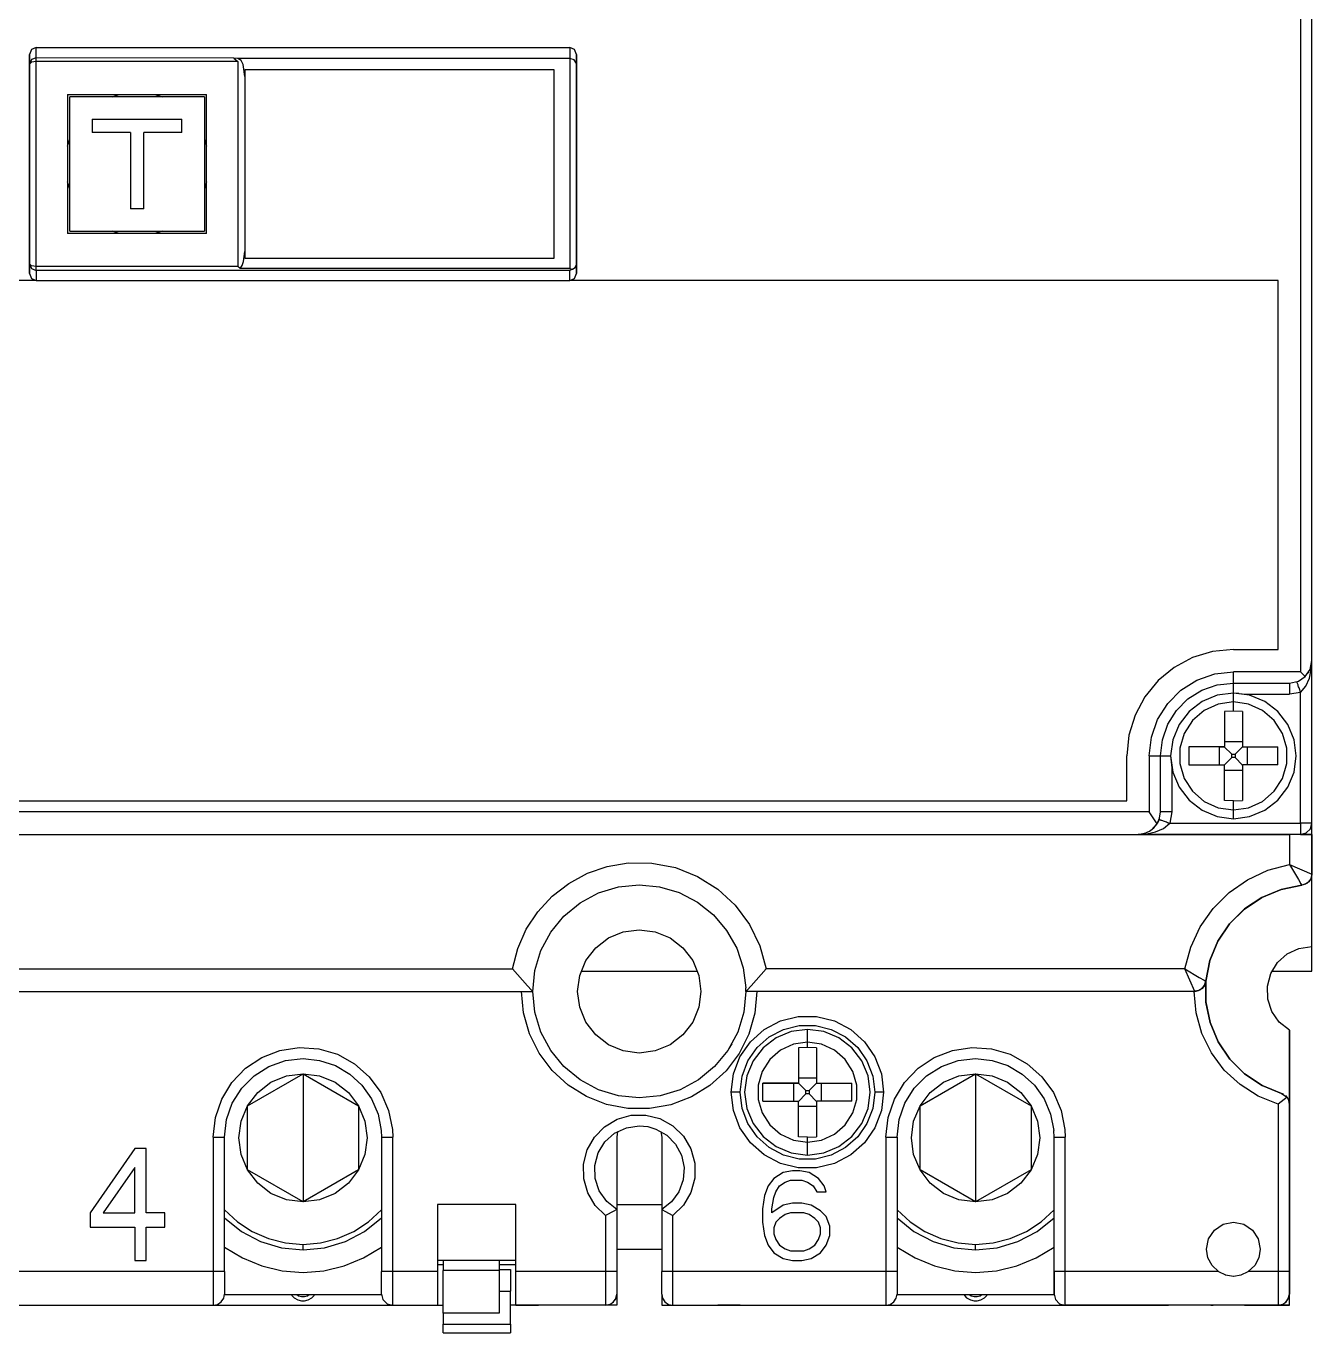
# Model space of a CAD drawing. Header units: millimetres. Extents: x 0 to 120, y 0 to 141.
# Drawn here: x 62.7 to 120, y 0 to 58.3 of the extents above; entities that cross this region are included whole.
import ezdxf

# ---------------------------------------------------------------- set-up
doc = ezdxf.new("R2010")
doc.units = ezdxf.units.MM

# ---------------------------------------------------------------- blocks, each defined once
blk = doc.blocks.new('CHINT_33b7f1845c325dab9e2d9ec35e9a58be_FACE_0')
at = {"color": 141, "linetype": 'Continuous', "true_color": 0x40d9ff}
for p, q in [((119.5, 79.482), (119.5, 29.482)), ((86.9, 56.832), (86.9, 47.472)), ((72.4, 56.038), (72.4, 48.227)), ((64.5, 55.232), (70.7, 55.232)), ((70.6, 55.132), (64.6, 55.132)), ((66.486, 55.132), (66.806, 55.232)), ((68.394, 55.232), (68.714, 55.132)), ((65.6, 54.132), (69.6, 54.132)), ((64.5, 52.926), (64.6, 53.246)), ((67.3, 53.532), (65.6, 53.532)), ((69.6, 53.532), (67.9, 53.532)), ((70.6, 53.246), (70.7, 52.926)), ((64.6, 51.019), (64.5, 51.339)), ((70.7, 51.339), (70.6, 51.019)), ((67.9, 50.132), (67.3, 50.132)), ((70.7, 49.032), (64.5, 49.032)), ((64.6, 49.132), (70.6, 49.132)), ((66.806, 49.032), (66.486, 49.132)), ((68.714, 49.132), (68.394, 49.032)), ((119.974, 29.756), (119.956, 29.688)), ((119.5, 29.482), (116.5, 29.482)), ((119.707, 29.275), (119.5, 29.482)), ((119.86, 29.472), (119.595, 29.179)), ((116.5, 28.982), (119, 28.982)), ((119.5, 28.568), (119, 28.482)), ((116.745, 28.522), (116.5, 28.532)), ((116.5, 27.732), (116.5, 28.139)), ((116.9, 26.361), (116.1, 26.361)), ((112.75, 25.732), (112.75, 23.232)), ((113.25, 23.232), (113.25, 25.732)), ((114.516, 26.132), (114.516, 25.332)), ((115.872, 26.132), (115.872, 25.332)), ((116.094, 26.138), (116.423, 25.809)), ((116.423, 25.655), (116.094, 25.326)), ((116.423, 25.809), (116.577, 25.809)), ((116.423, 25.655), (116.423, 25.809)), ((116.577, 25.655), (116.423, 25.655)), ((116.577, 25.809), (116.906, 26.138)), ((116.577, 25.809), (116.577, 25.655)), ((116.906, 25.326), (116.577, 25.655)), ((117.128, 25.332), (117.128, 26.132)), ((118.484, 25.332), (118.484, 26.132)), ((116.1, 25.104), (116.9, 25.104)), ((116.5, 23.732), (116.1, 23.748)), ((116.5, 23.732), (116.9, 23.748)), ((116.5, 23.325), (116.5, 23.732)), ((112.75, 23.232), (37.25, 23.232)), ((113.104, 22.711), (112.75, 23.232)), ((113.122, 22.744), (113.184, 22.874)), ((113.75, 23.232), (113.664, 22.732)), ((112.855, 22.436), (113.076, 22.669)), ((120, 22.232), (120, 20.459)), ((120, 20.458), (120, 22.232)), ((119.728, 20.013), (119.548, 19.961)), ((119.88, 20.134), (119.847, 20.098)), ((87.401, 16.132), (92.599, 16.132)), ((34.75, 15.232), (85.25, 15.232)), ((114.75, 15.232), (95.25, 15.232)), ((96.25, 15.232), (96.25, 15.232)), ((115.206, 15.482), (115.206, 15.482)), ((94.008, 12.682), (94.136, 12.896)), ((97.5, 12.732), (97.5, 12.96)), ((97.5, 12.732), (97.1, 12.718)), ((97.9, 12.718), (97.5, 12.732)), ((97.094, 11.138), (97.423, 10.809)), ((97.9, 11.361), (97.1, 11.361)), ((97.577, 10.809), (97.906, 11.138)), ((98.128, 10.332), (98.128, 11.132)), ((99.486, 10.332), (99.486, 11.132)), ((97.423, 10.655), (97.094, 10.326)), ((97.423, 10.655), (97.423, 10.809)), ((97.423, 10.809), (97.577, 10.809)), ((97.577, 10.655), (97.423, 10.655)), ((97.577, 10.809), (97.577, 10.655)), ((97.906, 10.326), (97.577, 10.655)), ((118.827, 10.58), (118.873, 10.534)), ((97.1, 10.104), (97.9, 10.104)), ((78.986, 9.065), (79, 8.732)), ((97.5, 8.732), (97.1, 8.746)), ((97.5, 8.732), (97.9, 8.746)), ((108.986, 9.065), (109, 8.732)), ((71.5, 2.732), (71.5, 8.732)), ((97.5, 8.505), (97.5, 8.732)), ((89, 5.732), (91, 5.732)), ((75, 3.698), (75, 3.948)), ((89, 3.732), (91, 3.732)), ((105, 3.698), (105, 3.948)), ((84.5, 3.232), (81, 3.232)), ((81.25, 3.032), (81, 3.032)), ((81.25, 3.232), (81.25, 2.786)), ((84.5, 3.032), (83.75, 3.032)), ((81.25, 0.881), (81.25, 2.786)), ((116.13, 2.591), (116.154, 2.583)), ((116.5, 2.532), (116.515, 2.532)), ((116.847, 2.584), (116.851, 2.585)), ((83.75, 1.858), (84.25, 1.858)), ((61.5, 1.232), (71, 1.232)), ((78.501, 1.698), (71.499, 1.698)), ((89, 1.732), (89, 1.232)), ((96.4, 1.232), (96.65, 1.232)), ((108.501, 1.698), (101.499, 1.698)), ((115.5, 1.232), (115.6, 1.232)), ((119, 1.232), (119, 1.732)), ((81.25, 0), (84.25, 0))]:
    blk.add_line(p, q, dxfattribs=at)
for points in [[(120, 22.232), (120, 22.732), (120, 29.982), (120, 78.982), (120, 87.482)], [(63.1, 57.332), (62.886, 57.238), (62.8, 57.016)], [(71.909, 56.86), (63.1, 56.874), (63.1, 57.332), (86.9, 57.332), (86.9, 56.832)], [(87.2, 57.016), (87.114, 57.238), (86.9, 57.332)], [(62.8, 56.59), (62.8, 57.016), (62.8, 47.249), (62.8, 47.675)], [(63.1, 56.874), (62.888, 56.791), (62.8, 56.59)], [(63.1, 56.709), (62.888, 56.674), (62.8, 56.59)], [(62.8, 47.675), (62.8, 48.283), (62.8, 48.905), (62.8, 49.537), (62.8, 50.178), (62.8, 50.826), (62.8, 51.478), (62.8, 52.132), (62.8, 52.787), (62.8, 53.439), (62.8, 54.087), (62.8, 54.728), (62.8, 55.36), (62.8, 55.981), (62.8, 56.59)], [(63.1, 56.709), (63.1, 56.725), (63.1, 56.741), (63.1, 56.756), (63.1, 56.771), (63.1, 56.785), (63.1, 56.798), (63.1, 56.811), (63.1, 56.823), (63.1, 56.834), (63.1, 56.844), (63.1, 56.853), (63.1, 56.861), (63.1, 56.868), (63.1, 56.874)], [(71.909, 56.86), (72.1, 56.709), (63.1, 56.709)], [(63.1, 52.132), (63.1, 52.468), (63.1, 52.804), (63.1, 53.139), (63.1, 53.474), (63.1, 53.807), (63.1, 54.139), (63.1, 54.469), (63.1, 54.797), (63.1, 55.123), (63.1, 55.446), (63.1, 55.767), (63.1, 56.084), (63.1, 56.398), (63.1, 56.709)], [(86.9, 56.832), (72.1, 56.832), (71.909, 56.86)], [(72.4, 56.038), (72.328, 56.569), (72.237, 56.75), (72.1, 56.832)], [(72.1, 56.709), (72.1, 56.398), (72.1, 56.084), (72.1, 55.767), (72.1, 55.446), (72.1, 55.123), (72.1, 54.797), (72.1, 54.469), (72.1, 54.139), (72.1, 53.807), (72.1, 53.474), (72.1, 53.139), (72.1, 52.804), (72.1, 52.468), (72.1, 52.132)], [(87.2, 56.616), (87.102, 56.776), (86.9, 56.832)], [(87.2, 47.249), (87.2, 57.016), (87.2, 56.616), (87.2, 47.649), (87.2, 47.249)], [(72.4, 48.227), (72.4, 47.932), (86.2, 47.932), (86.2, 56.332), (72.4, 56.332), (72.4, 56.038)], [(72.4, 56.038), (72.4, 55.499), (72.4, 54.951), (72.4, 54.396), (72.4, 53.835), (72.4, 53.27), (72.4, 52.702), (72.4, 52.132), (72.4, 51.563), (72.4, 50.995), (72.4, 50.429), (72.4, 49.869), (72.4, 49.314), (72.4, 48.766), (72.4, 48.227)], [(64.5, 55.232), (64.5, 55.016), (64.5, 54.798), (64.5, 54.58), (64.5, 54.36), (64.5, 54.14), (64.5, 53.919), (64.5, 53.697), (64.5, 53.474), (64.5, 53.251), (64.5, 53.028), (64.5, 52.804), (64.5, 52.581), (64.5, 52.356), (64.5, 52.132)], [(64.6, 52.132), (64.6, 52.348), (64.6, 52.564), (64.6, 52.78), (64.6, 52.996), (64.6, 53.211), (64.6, 53.426), (64.6, 53.641), (64.6, 53.856), (64.6, 54.07), (64.6, 54.283), (64.6, 54.496), (64.6, 54.709), (64.6, 54.921), (64.6, 55.132)], [(70.6, 55.132), (70.6, 54.921), (70.6, 54.709), (70.6, 54.496), (70.6, 54.283), (70.6, 54.07), (70.6, 53.856), (70.6, 53.641), (70.6, 53.426), (70.6, 53.211), (70.6, 52.996), (70.6, 52.78), (70.6, 52.564), (70.6, 52.348), (70.6, 52.132)], [(70.7, 52.132), (70.7, 52.356), (70.7, 52.581), (70.7, 52.804), (70.7, 53.028), (70.7, 53.251), (70.7, 53.474), (70.7, 53.697), (70.7, 53.919), (70.7, 54.14), (70.7, 54.36), (70.7, 54.58), (70.7, 54.798), (70.7, 55.016), (70.7, 55.232)], [(65.6, 54.132), (65.6, 54.09), (65.6, 54.047), (65.6, 54.004), (65.6, 53.961), (65.6, 53.918), (65.6, 53.876), (65.6, 53.833), (65.6, 53.79), (65.6, 53.747), (65.6, 53.704), (65.6, 53.661), (65.6, 53.618), (65.6, 53.575), (65.6, 53.532)], [(69.6, 53.532), (69.6, 53.575), (69.6, 53.618), (69.6, 53.661), (69.6, 53.704), (69.6, 53.747), (69.6, 53.79), (69.6, 53.833), (69.6, 53.876), (69.6, 53.918), (69.6, 53.961), (69.6, 54.004), (69.6, 54.047), (69.6, 54.09), (69.6, 54.132)], [(67.3, 53.532), (67.3, 53.433), (67.3, 53.333), (67.3, 53.233), (67.3, 53.133), (67.3, 53.033), (67.3, 52.933), (67.3, 52.833), (67.3, 52.733), (67.3, 52.633), (67.3, 52.533), (67.3, 52.433), (67.3, 52.333), (67.3, 52.232), (67.3, 52.132)], [(67.9, 52.132), (67.9, 52.232), (67.9, 52.333), (67.9, 52.433), (67.9, 52.533), (67.9, 52.633), (67.9, 52.733), (67.9, 52.833), (67.9, 52.933), (67.9, 53.033), (67.9, 53.133), (67.9, 53.233), (67.9, 53.333), (67.9, 53.433), (67.9, 53.532)], [(63.1, 47.556), (63.1, 47.866), (63.1, 48.18), (63.1, 48.498), (63.1, 48.818), (63.1, 49.142), (63.1, 49.468), (63.1, 49.796), (63.1, 50.126), (63.1, 50.458), (63.1, 50.791), (63.1, 51.125), (63.1, 51.46), (63.1, 51.796), (63.1, 52.132)], [(64.5, 52.132), (64.5, 51.908), (64.5, 51.684), (64.5, 51.46), (64.5, 51.236), (64.5, 51.013), (64.5, 50.79), (64.5, 50.568), (64.5, 50.346), (64.5, 50.125), (64.5, 49.905), (64.5, 49.685), (64.5, 49.466), (64.5, 49.249), (64.5, 49.032)], [(64.6, 49.132), (64.6, 49.344), (64.6, 49.556), (64.6, 49.768), (64.6, 49.981), (64.6, 50.195), (64.6, 50.409), (64.6, 50.624), (64.6, 50.838), (64.6, 51.054), (64.6, 51.269), (64.6, 51.485), (64.6, 51.7), (64.6, 51.916), (64.6, 52.132)], [(67.3, 52.132), (67.3, 51.989), (67.3, 51.846), (67.3, 51.702), (67.3, 51.559), (67.3, 51.416), (67.3, 51.273), (67.3, 51.13), (67.3, 50.987), (67.3, 50.844), (67.3, 50.701), (67.3, 50.559), (67.3, 50.416), (67.3, 50.274), (67.3, 50.132)], [(67.9, 50.132), (67.9, 50.274), (67.9, 50.416), (67.9, 50.559), (67.9, 50.701), (67.9, 50.844), (67.9, 50.987), (67.9, 51.13), (67.9, 51.273), (67.9, 51.416), (67.9, 51.559), (67.9, 51.702), (67.9, 51.846), (67.9, 51.989), (67.9, 52.132)], [(70.6, 52.132), (70.6, 51.916), (70.6, 51.7), (70.6, 51.485), (70.6, 51.269), (70.6, 51.054), (70.6, 50.838), (70.6, 50.624), (70.6, 50.409), (70.6, 50.195), (70.6, 49.981), (70.6, 49.768), (70.6, 49.556), (70.6, 49.344), (70.6, 49.132)], [(70.7, 49.032), (70.7, 49.249), (70.7, 49.466), (70.7, 49.685), (70.7, 49.905), (70.7, 50.125), (70.7, 50.346), (70.7, 50.568), (70.7, 50.79), (70.7, 51.013), (70.7, 51.236), (70.7, 51.46), (70.7, 51.684), (70.7, 51.908), (70.7, 52.132)], [(72.1, 52.132), (72.1, 51.796), (72.1, 51.46), (72.1, 51.125), (72.1, 50.791), (72.1, 50.458), (72.1, 50.126), (72.1, 49.796), (72.1, 49.468), (72.1, 49.142), (72.1, 48.818), (72.1, 48.498), (72.1, 48.18), (72.1, 47.866), (72.1, 47.556)], [(72.197, 47.472), (72.29, 47.603), (72.352, 47.779), (72.4, 48.227)], [(62.8, 47.675), (62.888, 47.474), (63.1, 47.39)], [(63.1, 47.556), (62.888, 47.591), (62.8, 47.675)], [(62.8, 47.249), (62.886, 47.027), (63.1, 46.932)], [(86.9, 47.472), (72.197, 47.472), (72.1, 47.556), (63.1, 47.556)], [(63.1, 47.39), (63.1, 47.396), (63.1, 47.404), (63.1, 47.412), (63.1, 47.421), (63.1, 47.431), (63.1, 47.442), (63.1, 47.454), (63.1, 47.466), (63.1, 47.48), (63.1, 47.494), (63.1, 47.508), (63.1, 47.524), (63.1, 47.54), (63.1, 47.556)], [(63.1, 46.932), (86.9, 46.932), (86.9, 47.39)], [(86.9, 47.39), (63.1, 47.39), (63.1, 46.932)], [(86.9, 47.472), (87.016, 47.449), (86.9, 47.39)], [(86.9, 46.932), (87.114, 47.027), (87.2, 47.249)], [(87.016, 47.449), (87.146, 47.524), (87.2, 47.649)], [(63.1, 46.932), (31.5, 46.932), (31.5, 30.482), (33.5, 30.482)], [(116.5, 30.482), (118.5, 30.482), (118.5, 46.932), (86.9, 46.932)], [(116.5, 30.482), (115.573, 30.391), (114.682, 30.121), (113.861, 29.682), (113.141, 29.091), (112.551, 28.371), (112.112, 27.55), (111.841, 26.659), (111.75, 25.732)], [(119.5, 28.568), (119.738, 28.844), (119.89, 29.202), (119.974, 29.587), (120, 29.982)], [(119.707, 29.275), (119.917, 29.582), (120, 29.982)], [(112.75, 25.732), (112.844, 26.567), (113.121, 27.359), (113.568, 28.07), (114.162, 28.664), (114.873, 29.111), (115.666, 29.388), (116.5, 29.482)], [(116.5, 28.982), (116.5, 28.985), (116.5, 28.995), (116.5, 29.01), (116.5, 29.032), (116.5, 29.059), (116.5, 29.091), (116.5, 29.129), (116.5, 29.171), (116.5, 29.216), (116.5, 29.265), (116.5, 29.317), (116.5, 29.371), (116.5, 29.426), (116.5, 29.482)], [(119, 28.982), (119.4, 29.066), (119.707, 29.275)], [(113.25, 25.732), (113.331, 26.455), (113.572, 27.142), (113.959, 27.759), (114.474, 28.273), (115.09, 28.66), (115.777, 28.901), (116.5, 28.982)], [(113.664, 22.732), (119.5, 22.732), (119.5, 28.568)], [(116.5, 28.532), (116.5, 28.584), (116.5, 28.635), (116.5, 28.684), (116.5, 28.731), (116.5, 28.775), (116.5, 28.816), (116.5, 28.853), (116.5, 28.886), (116.5, 28.915), (116.5, 28.939), (116.5, 28.958), (116.5, 28.971), (116.5, 28.98), (116.5, 28.982)], [(119, 28.982), (119, 28.979), (119, 28.97), (119, 28.954), (119, 28.933), (119, 28.906), (119, 28.873), (119, 28.836), (119, 28.794), (119, 28.748), (119, 28.699), (119, 28.647), (119, 28.594), (119, 28.538), (119, 28.482)], [(119.5, 28.568), (119.481, 28.621), (119.463, 28.673), (119.445, 28.724), (119.428, 28.773), (119.411, 28.819), (119.396, 28.862), (119.382, 28.901), (119.37, 28.937), (119.359, 28.967), (119.35, 28.993), (119.343, 29.013), (119.338, 29.028), (119.334, 29.037), (119.333, 29.039)], [(116.5, 28.532), (115.775, 28.437), (115.1, 28.157), (114.52, 27.712), (114.075, 27.132), (113.795, 26.457), (113.7, 25.732), (113.795, 25.008), (114.075, 24.332), (114.52, 23.752), (115.1, 23.307), (115.775, 23.028), (116.5, 22.932)], [(116.5, 28.139), (115.822, 28.042), (115.199, 27.757), (114.681, 27.309), (114.31, 26.732), (114.117, 26.075), (114.117, 25.39), (114.31, 24.732), (114.681, 24.156), (115.199, 23.707), (115.822, 23.423), (116.5, 23.325)], [(116.5, 22.932), (117.225, 23.028), (117.9, 23.307), (118.48, 23.752), (118.925, 24.332), (119.205, 25.008), (119.3, 25.732), (119.205, 26.457), (118.925, 27.132), (118.48, 27.712), (117.9, 28.157), (117.225, 28.437), (116.5, 28.532)], [(116.5, 28.139), (116.5, 28.191), (116.5, 28.239), (116.5, 28.284), (116.5, 28.326), (116.5, 28.364), (116.5, 28.399), (116.5, 28.43), (116.5, 28.457), (116.5, 28.48), (116.5, 28.498), (116.5, 28.513), (116.5, 28.524), (116.5, 28.53), (116.5, 28.532)], [(116.5, 23.325), (117.178, 23.423), (117.801, 23.707), (118.319, 24.156), (118.69, 24.732), (118.883, 25.39), (118.883, 26.075), (118.69, 26.732), (118.319, 27.309), (117.801, 27.757), (117.178, 28.042), (116.5, 28.139)], [(116.772, 28.519), (117.027, 28.482), (119, 28.482)], [(116.9, 27.716), (116.5, 27.732), (116.1, 27.716)], [(116.1, 27.716), (116.1, 27.615), (116.1, 27.512), (116.1, 27.407), (116.1, 27.3), (116.1, 27.191), (116.1, 27.081), (116.1, 26.969), (116.1, 26.855), (116.1, 26.741), (116.1, 26.625), (116.1, 26.508), (116.1, 26.39), (116.1, 26.271), (116.1, 26.152)], [(116.9, 27.716), (116.9, 27.615), (116.9, 27.512), (116.9, 27.407), (116.9, 27.3), (116.9, 27.191), (116.9, 27.081), (116.9, 26.969), (116.9, 26.855), (116.9, 26.741), (116.9, 26.625), (116.9, 26.508), (116.9, 26.39), (116.9, 26.271), (116.9, 26.152)], [(38.25, 25.732), (38.25, 23.732), (111.75, 23.732), (111.75, 25.732)], [(112.75, 25.732), (112.806, 25.732), (112.861, 25.732), (112.915, 25.732), (112.967, 25.732), (113.016, 25.732), (113.062, 25.732), (113.104, 25.732), (113.141, 25.732), (113.173, 25.732), (113.2, 25.732), (113.222, 25.732), (113.237, 25.732), (113.247, 25.732), (113.25, 25.732)], [(113.25, 25.732), (113.253, 25.732), (113.261, 25.732), (113.275, 25.732), (113.293, 25.732), (113.317, 25.732), (113.346, 25.732), (113.379, 25.732), (113.416, 25.732), (113.457, 25.732), (113.501, 25.732), (113.548, 25.732), (113.597, 25.732), (113.648, 25.732), (113.7, 25.732)], [(113.7, 25.732), (113.75, 25.206), (113.75, 23.232)], [(116.08, 26.132), (115.961, 26.132), (115.842, 26.132), (115.725, 26.132), (115.608, 26.132), (115.492, 26.132), (115.377, 26.132), (115.264, 26.132), (115.152, 26.132), (115.041, 26.132), (114.932, 26.132), (114.825, 26.132), (114.72, 26.132), (114.617, 26.132), (114.516, 26.132)], [(115.872, 26.132), (115.885, 26.132), (115.898, 26.132), (115.912, 26.132), (115.926, 26.132), (115.94, 26.132), (115.955, 26.132), (115.97, 26.132), (115.985, 26.132), (116, 26.132), (116.016, 26.132), (116.031, 26.132), (116.047, 26.132), (116.064, 26.132), (116.08, 26.132)], [(116.094, 26.138), (116.1, 26.152), (116.08, 26.132), (116.094, 26.138)], [(116.906, 26.138), (116.92, 26.132), (116.9, 26.152), (116.906, 26.138)], [(116.92, 26.132), (117.039, 26.132), (117.158, 26.132), (117.275, 26.132), (117.392, 26.132), (117.508, 26.132), (117.623, 26.132), (117.736, 26.132), (117.848, 26.132), (117.959, 26.132), (118.068, 26.132), (118.175, 26.132), (118.28, 26.132), (118.383, 26.132), (118.484, 26.132)], [(114.516, 25.332), (114.617, 25.332), (114.72, 25.332), (114.825, 25.332), (114.932, 25.332), (115.041, 25.332), (115.152, 25.332), (115.264, 25.332), (115.377, 25.332), (115.492, 25.332), (115.608, 25.332), (115.725, 25.332), (115.842, 25.332), (115.961, 25.332), (116.08, 25.332)], [(116.094, 25.326), (116.08, 25.332), (116.1, 25.312), (116.094, 25.326)], [(116.1, 23.748), (116.1, 23.849), (116.1, 23.952), (116.1, 24.058), (116.1, 24.165), (116.1, 24.273), (116.1, 24.384), (116.1, 24.496), (116.1, 24.609), (116.1, 24.724), (116.1, 24.84), (116.1, 24.957), (116.1, 25.075), (116.1, 25.193), (116.1, 25.312)], [(116.906, 25.326), (116.92, 25.332), (116.9, 25.312), (116.906, 25.326)], [(116.9, 25.312), (116.9, 25.193), (116.9, 25.075), (116.9, 24.957), (116.9, 24.84), (116.9, 24.724), (116.9, 24.609), (116.9, 24.496), (116.9, 24.384), (116.9, 24.273), (116.9, 24.165), (116.9, 24.058), (116.9, 23.952), (116.9, 23.849), (116.9, 23.748)], [(118.484, 25.332), (118.383, 25.332), (118.28, 25.332), (118.175, 25.332), (118.068, 25.332), (117.959, 25.332), (117.848, 25.332), (117.736, 25.332), (117.623, 25.332), (117.508, 25.332), (117.392, 25.332), (117.275, 25.332), (117.158, 25.332), (117.039, 25.332), (116.92, 25.332)], [(116.5, 22.932), (116.5, 22.934), (116.5, 22.941), (116.5, 22.951), (116.5, 22.966), (116.5, 22.985), (116.5, 23.008), (116.5, 23.035), (116.5, 23.066), (116.5, 23.1), (116.5, 23.139), (116.5, 23.18), (116.5, 23.225), (116.5, 23.274), (116.5, 23.325)], [(112.25, 22.232), (112.645, 22.259), (113.031, 22.342), (113.388, 22.494), (113.664, 22.732)], [(113.104, 22.711), (113.21, 22.952), (113.25, 23.232)], [(113.193, 22.899), (113.196, 22.898), (113.205, 22.895), (113.219, 22.89), (113.239, 22.882), (113.265, 22.873), (113.296, 22.863), (113.331, 22.85), (113.37, 22.836), (113.413, 22.821), (113.46, 22.805), (113.509, 22.787), (113.559, 22.769), (113.611, 22.751), (113.664, 22.732)], [(113.75, 23.232), (113.694, 23.232), (113.639, 23.232), (113.585, 23.232), (113.533, 23.232), (113.484, 23.232), (113.438, 23.232), (113.396, 23.232), (113.359, 23.232), (113.327, 23.232), (113.3, 23.232), (113.278, 23.232), (113.263, 23.232), (113.253, 23.232), (113.25, 23.232)], [(119.5, 22.232), (119.75, 22.299), (119.933, 22.482), (120, 22.732)], [(119.5, 22.732), (119.5, 22.676), (119.5, 22.621), (119.5, 22.567), (119.5, 22.515), (119.5, 22.466), (119.5, 22.421), (119.5, 22.379), (119.5, 22.341), (119.5, 22.309), (119.5, 22.282), (119.5, 22.26), (119.5, 22.245), (119.5, 22.235), (119.5, 22.232)], [(120, 22.732), (119.997, 22.732), (119.987, 22.732), (119.972, 22.732), (119.95, 22.732), (119.923, 22.732), (119.891, 22.732), (119.854, 22.732), (119.812, 22.732), (119.766, 22.732), (119.717, 22.732), (119.665, 22.732), (119.611, 22.732), (119.556, 22.732), (119.5, 22.732)], [(37.75, 22.232), (112.25, 22.232), (112.6, 22.295)], [(37.75, 22.232), (119, 22.232), (119, 20.895), (120, 20.458)], [(112.25, 22.232), (112.522, 22.27), (112.759, 22.371), (112.954, 22.522), (113.104, 22.711)], [(120, 22.232), (119.5, 22.232), (112.25, 22.232)], [(119.5, 22.232), (119.563, 22.232), (119.623, 22.232), (119.68, 22.232), (119.733, 22.232), (119.782, 22.232), (119.826, 22.232), (119.866, 22.232), (119.901, 22.232), (119.931, 22.232), (119.956, 22.232), (119.975, 22.232), (119.989, 22.232), (119.997, 22.232), (120, 22.232)], [(84.338, 16.232), (84.576, 17.141), (84.959, 17.999), (85.477, 18.783), (86.116, 19.472), (86.859, 20.048), (87.685, 20.496), (88.573, 20.802), (89.499, 20.96)], [(89.499, 20.96), (90.564, 20.955), (91.609, 20.753), (92.599, 20.361), (93.5, 19.794), (94.281, 19.071), (94.915, 18.216), (95.381, 17.259), (95.662, 16.232)], [(114.338, 16.232), (114.597, 17.2), (115.021, 18.108), (115.595, 18.929), (116.304, 19.637), (117.124, 20.212), (118.032, 20.635), (119, 20.895)], [(118.214, 16.132), (120, 16.132), (120, 17.232), (120, 20.459), (119.963, 20.269)], [(119, 20.895), (119.407, 20.22), (119.513, 20.026), (119.548, 19.961)], [(120, 20.458), (119.967, 20.28), (119.87, 20.122), (119.722, 20.01), (119.548, 19.961)], [(120, 20.458), (119.941, 20.222), (119.777, 20.042), (119.548, 19.961)], [(85.25, 15.232), (85.341, 16.159), (85.612, 17.05), (86.051, 17.871), (86.641, 18.591), (87.361, 19.182), (88.182, 19.621), (89.073, 19.891), (90, 19.982)], [(90, 19.982), (90.908, 19.895), (91.783, 19.635), (92.592, 19.213), (93.306, 18.643), (93.897, 17.948), (94.344, 17.153), (94.631, 16.287), (94.748, 15.382)], [(119.548, 19.961), (118.631, 19.781), (117.768, 19.425), (116.991, 18.908), (116.33, 18.248), (115.811, 17.472), (115.454, 16.609), (115.272, 15.693), (115.274, 14.759), (115.457, 13.844), (115.817, 12.982), (116.338, 12.207), (117, 11.549), (117.779, 11.034), (118.643, 10.68)], [(115.272, 15.685), (115.452, 16.602), (115.808, 17.466), (116.327, 18.244), (116.988, 18.905), (117.766, 19.424), (118.63, 19.781), (119.548, 19.961)], [(90, 12.482), (89.288, 12.576), (88.625, 12.851), (88.055, 13.288), (87.618, 13.857), (87.344, 14.521), (87.25, 15.232), (87.344, 15.944), (87.618, 16.607), (88.055, 17.177), (88.625, 17.614), (89.288, 17.889), (90, 17.982)], [(90, 17.982), (90.712, 17.889), (91.375, 17.614), (91.945, 17.177), (92.382, 16.607), (92.656, 15.944), (92.75, 15.232), (92.656, 14.521), (92.382, 13.857), (91.945, 13.288), (91.375, 12.851), (90.712, 12.576), (90, 12.482)], [(119, 13.5), (118.545, 13.86), (118.213, 14.335), (118.03, 14.885), (118.014, 15.464), (118.164, 16.024), (118.468, 16.518), (118.901, 16.903), (119.426, 17.148), (120, 17.232)], [(34.987, 15.476), (35.662, 16.232), (84.338, 16.232)], [(84.338, 16.232), (85.01, 15.478), (85.192, 15.291), (85.25, 15.232)], [(95.662, 16.232), (94.99, 15.479), (94.808, 15.291), (94.75, 15.232)], [(114.774, 15.232), (114.338, 16.232), (95.662, 16.232)], [(114.338, 16.232), (114.975, 15.847), (115.191, 15.728), (115.272, 15.685)], [(90.457, 10.002), (89.491, 10.007), (88.543, 10.189), (87.644, 10.541), (86.824, 11.052), (86.112, 11.704), (85.532, 12.476), (85.102, 13.341), (84.839, 14.271), (84.75, 15.232)], [(90, 10.482), (89.073, 10.574), (88.182, 10.844), (87.361, 11.283), (86.641, 11.874), (86.051, 12.593), (85.612, 13.415), (85.341, 14.306), (85.25, 15.232)], [(94.75, 15.232), (94.659, 14.306), (94.388, 13.415), (93.949, 12.593), (93.359, 11.874), (92.639, 11.283), (91.818, 10.844), (90.927, 10.574), (90, 10.482)], [(95.25, 15.232), (95.16, 14.264), (94.893, 13.329), (94.458, 12.46), (93.871, 11.685), (93.15, 11.032), (92.322, 10.524), (91.414, 10.176), (90.457, 10.002)], [(114.774, 15.232), (94.75, 15.232), (94.748, 15.382)], [(94.75, 15.232), (94.749, 15.307), (94.748, 15.382)], [(114.75, 15.232), (114.752, 15.232), (114.753, 15.232), (114.755, 15.232), (114.757, 15.232), (114.759, 15.232), (114.76, 15.232), (114.762, 15.232), (114.764, 15.232), (114.765, 15.232), (114.767, 15.232), (114.769, 15.232), (114.77, 15.232), (114.772, 15.232), (114.774, 15.232)], [(118.5, 10.201), (117.609, 10.558), (116.799, 11.071), (116.095, 11.723), (115.522, 12.493), (115.098, 13.353), (114.838, 14.277), (114.75, 15.232)], [(114.774, 15.232), (114.949, 15.264), (115.105, 15.357), (115.217, 15.501), (115.272, 15.685)], [(115.271, 15.685), (115.222, 15.511), (115.11, 15.363), (114.952, 15.265), (114.774, 15.233)], [(115.272, 15.685), (115.19, 15.455), (115.01, 15.292), (114.774, 15.232)], [(118.643, 10.68), (117.78, 11.033), (117.002, 11.548), (116.34, 12.205), (115.819, 12.978), (115.459, 13.838), (115.274, 14.752), (115.272, 15.685)], [(94.1, 10.732), (94.199, 11.546), (94.489, 12.312), (94.955, 12.987), (95.569, 13.53), (96.294, 13.911), (97.09, 14.108), (97.91, 14.108), (98.706, 13.911), (99.431, 13.53), (100.045, 12.987), (100.511, 12.312), (100.801, 11.546), (100.9, 10.732)], [(94.5, 10.732), (94.587, 11.45), (94.844, 12.126), (95.254, 12.722), (95.796, 13.201), (96.436, 13.537), (97.138, 13.71), (97.862, 13.71), (98.564, 13.537), (99.204, 13.201), (99.746, 12.722), (100.156, 12.126), (100.413, 11.45), (100.5, 10.732)], [(97.5, 13.532), (96.775, 13.437), (96.1, 13.157), (95.52, 12.712), (95.075, 12.132), (94.795, 11.457), (94.7, 10.732), (94.795, 10.008), (95.075, 9.332), (95.52, 8.752), (96.1, 8.307), (96.775, 8.028), (97.5, 7.932)], [(97.5, 7.932), (98.225, 8.028), (98.9, 8.307), (99.48, 8.752), (99.925, 9.332), (100.205, 10.008), (100.3, 10.732), (100.205, 11.457), (99.925, 12.132), (99.48, 12.712), (98.9, 13.157), (98.225, 13.437), (97.5, 13.532)], [(97.5, 12.96), (97.5, 13.033), (97.5, 13.102), (97.5, 13.167), (97.5, 13.228), (97.5, 13.283), (97.5, 13.334), (97.5, 13.38), (97.5, 13.419), (97.5, 13.454), (97.5, 13.482), (97.5, 13.504), (97.5, 13.52), (97.5, 13.529), (97.5, 13.532)], [(119, 1.232), (119, 13.5), (119, 10.201), (119, 2.732), (119, 2.732)], [(97.5, 12.96), (96.872, 12.87), (96.296, 12.606), (95.816, 12.191), (95.474, 11.658), (95.295, 11.049), (95.295, 10.415), (95.474, 9.807), (95.816, 9.273), (96.296, 8.858), (96.872, 8.595), (97.5, 8.505)], [(97.5, 8.505), (98.128, 8.595), (98.704, 8.858), (99.184, 9.273), (99.526, 9.807), (99.705, 10.415), (99.705, 11.049), (99.526, 11.658), (99.184, 12.191), (98.704, 12.606), (98.128, 12.87), (97.5, 12.96)], [(71, 8.732), (71.095, 9.599), (71.376, 10.425), (71.829, 11.17), (72.432, 11.799), (73.158, 12.283), (73.971, 12.598), (74.833, 12.729), (75.703, 12.67), (76.54, 12.424), (77.304, 12.002), (77.958, 11.425), (78.471, 10.72), (78.819, 9.921), (78.986, 9.065)], [(97.1, 12.718), (97.1, 12.614), (97.1, 12.508), (97.1, 12.4), (97.1, 12.291), (97.1, 12.182), (97.1, 12.07), (97.1, 11.958), (97.1, 11.845), (97.1, 11.731), (97.1, 11.617), (97.1, 11.501), (97.1, 11.386), (97.1, 11.269), (97.1, 11.152)], [(97.9, 12.718), (97.9, 12.614), (97.9, 12.508), (97.9, 12.4), (97.9, 12.291), (97.9, 12.182), (97.9, 12.07), (97.9, 11.958), (97.9, 11.845), (97.9, 11.731), (97.9, 11.617), (97.9, 11.501), (97.9, 11.386), (97.9, 11.269), (97.9, 11.152)], [(101, 8.732), (101.095, 9.599), (101.376, 10.425), (101.829, 11.17), (102.432, 11.799), (103.158, 12.283), (103.971, 12.598), (104.833, 12.729), (105.703, 12.67), (106.54, 12.424), (107.304, 12.002), (107.958, 11.425), (108.471, 10.72), (108.819, 9.921), (108.986, 9.065)], [(71.5, 8.732), (71.588, 9.511), (71.847, 10.251), (72.264, 10.915), (72.818, 11.469), (73.481, 11.886), (74.221, 12.145), (75, 12.232)], [(75, 12.232), (75.738, 12.154), (76.443, 11.921), (77.083, 11.545), (77.629, 11.042), (78.058, 10.436), (78.348, 9.753), (78.488, 9.023)], [(101.5, 8.732), (101.588, 9.511), (101.847, 10.251), (102.264, 10.915), (102.818, 11.469), (103.481, 11.886), (104.221, 12.145), (105, 12.232)], [(105, 12.232), (105.738, 12.154), (106.443, 11.921), (107.083, 11.545), (107.629, 11.042), (108.058, 10.436), (108.348, 9.753), (108.488, 9.023)], [(75, 5.838), (72.523, 7.268), (72.523, 10.128), (75, 11.558)], [(72.523, 10.128), (72.978, 10.72), (73.57, 11.175), (74.26, 11.46), (75, 11.558)], [(75, 11.558), (77.477, 10.128), (77.477, 7.268), (75, 5.838)], [(75, 11.558), (75, 8.698), (75, 5.838)], [(75, 11.558), (75.74, 11.46), (76.43, 11.175), (77.022, 10.72), (77.477, 10.128)], [(95.514, 10.332), (95.514, 11.132), (96.872, 11.132), (96.872, 10.332)], [(97.08, 11.132), (96.963, 11.132), (96.847, 11.132), (96.731, 11.132), (96.615, 11.132), (96.501, 11.132), (96.387, 11.132), (96.274, 11.132), (96.162, 11.132), (96.051, 11.132), (95.941, 11.132), (95.832, 11.132), (95.725, 11.132), (95.619, 11.132), (95.514, 11.132)], [(96.872, 11.132), (96.885, 11.132), (96.898, 11.132), (96.912, 11.132), (96.926, 11.132), (96.94, 11.132), (96.955, 11.132), (96.97, 11.132), (96.985, 11.132), (97, 11.132), (97.016, 11.132), (97.031, 11.132), (97.047, 11.132), (97.064, 11.132), (97.08, 11.132)], [(97.094, 11.138), (97.08, 11.132), (97.1, 11.152), (97.094, 11.138)], [(97.906, 11.138), (97.92, 11.132), (97.9, 11.152), (97.906, 11.138)], [(97.92, 11.132), (98.037, 11.132), (98.153, 11.132), (98.269, 11.132), (98.385, 11.132), (98.499, 11.132), (98.613, 11.132), (98.726, 11.132), (98.838, 11.132), (98.949, 11.132), (99.059, 11.132), (99.168, 11.132), (99.275, 11.132), (99.381, 11.132), (99.486, 11.132)], [(105, 5.838), (102.523, 7.268), (102.523, 10.128), (105, 11.558)], [(102.523, 10.128), (102.978, 10.72), (103.57, 11.175), (104.26, 11.46), (105, 11.558)], [(105, 11.558), (107.477, 10.128), (107.477, 7.268), (105, 5.838)], [(105, 11.558), (105, 8.698), (105, 5.838)], [(105, 11.558), (105.74, 11.46), (106.43, 11.175), (107.022, 10.72), (107.477, 10.128)], [(100.9, 10.732), (100.801, 9.919), (100.511, 9.152), (100.045, 8.478), (99.431, 7.934), (98.706, 7.553), (97.91, 7.357), (97.09, 7.357), (96.294, 7.553), (95.569, 7.934), (94.955, 8.478), (94.489, 9.152), (94.199, 9.919), (94.1, 10.732)], [(94.5, 10.732), (94.497, 10.732), (94.49, 10.732), (94.478, 10.732), (94.46, 10.732), (94.439, 10.732), (94.413, 10.732), (94.383, 10.732), (94.349, 10.732), (94.313, 10.732), (94.274, 10.732), (94.232, 10.732), (94.189, 10.732), (94.145, 10.732), (94.1, 10.732)], [(100.5, 10.732), (100.413, 10.014), (100.156, 9.338), (99.746, 8.743), (99.204, 8.263), (98.564, 7.927), (97.862, 7.754), (97.138, 7.754), (96.436, 7.927), (95.796, 8.263), (95.254, 8.743), (94.844, 9.338), (94.587, 10.014), (94.5, 10.732)], [(100.9, 10.732), (100.855, 10.732), (100.811, 10.732), (100.768, 10.732), (100.726, 10.732), (100.687, 10.732), (100.651, 10.732), (100.617, 10.732), (100.587, 10.732), (100.561, 10.732), (100.54, 10.732), (100.522, 10.732), (100.51, 10.732), (100.503, 10.732), (100.5, 10.732)], [(118.742, 10.639), (118.643, 10.68), (118.896, 10.506), (118.5, 10.201), (118.5, 2.732), (117.163, 2.732)], [(118.896, 10.506), (118.973, 10.362), (119, 10.201)], [(119, 10.201), (118.972, 10.366), (118.896, 10.506)], [(72.523, 7.268), (72.237, 7.958), (72.14, 8.698), (72.237, 9.438), (72.523, 10.128)], [(77.477, 10.128), (77.763, 9.438), (77.86, 8.698), (77.763, 7.958), (77.477, 7.268)], [(95.514, 10.332), (95.619, 10.332), (95.725, 10.332), (95.832, 10.332), (95.941, 10.332), (96.051, 10.332), (96.162, 10.332), (96.274, 10.332), (96.387, 10.332), (96.501, 10.332), (96.615, 10.332), (96.731, 10.332), (96.847, 10.332), (96.963, 10.332), (97.08, 10.332)], [(97.094, 10.326), (97.08, 10.332), (97.1, 10.312), (97.094, 10.326)], [(97.1, 8.746), (97.1, 8.851), (97.1, 8.957), (97.1, 9.064), (97.1, 9.173), (97.1, 9.283), (97.1, 9.394), (97.1, 9.506), (97.1, 9.619), (97.1, 9.733), (97.1, 9.848), (97.1, 9.963), (97.1, 10.079), (97.1, 10.195), (97.1, 10.312)], [(97.906, 10.326), (97.9, 10.312), (97.92, 10.332), (97.906, 10.326)], [(97.9, 10.312), (97.9, 10.195), (97.9, 10.079), (97.9, 9.963), (97.9, 9.848), (97.9, 9.733), (97.9, 9.619), (97.9, 9.506), (97.9, 9.394), (97.9, 9.283), (97.9, 9.173), (97.9, 9.064), (97.9, 8.957), (97.9, 8.851), (97.9, 8.746)], [(99.486, 10.332), (99.381, 10.332), (99.275, 10.332), (99.168, 10.332), (99.059, 10.332), (98.949, 10.332), (98.838, 10.332), (98.726, 10.332), (98.613, 10.332), (98.499, 10.332), (98.385, 10.332), (98.269, 10.332), (98.153, 10.332), (98.037, 10.332), (97.92, 10.332)], [(102.523, 7.268), (102.237, 7.958), (102.14, 8.698), (102.237, 9.438), (102.523, 10.128)], [(107.477, 10.128), (107.763, 9.438), (107.86, 8.698), (107.763, 7.958), (107.477, 7.268)], [(88.5, 5.232), (88.034, 5.688), (87.702, 6.249), (87.525, 6.876), (87.518, 7.528), (87.678, 8.159), (87.997, 8.728), (88.452, 9.195), (89.012, 9.529), (89.639, 9.706), (90.29, 9.715), (90.922, 9.556)], [(90.922, 9.556), (91.499, 9.233), (91.971, 8.771), (92.305, 8.201), (92.478, 7.563), (92.478, 6.903), (92.305, 6.265), (91.972, 5.695), (91.5, 5.232)], [(78.488, 9.023), (78.5, 8.732), (78.5, 2.732)], [(89, 5.5), (88.545, 5.86), (88.213, 6.335), (88.03, 6.885), (88.014, 7.464), (88.164, 8.024), (88.468, 8.518), (88.901, 8.903), (89.426, 9.148), (90, 9.232)], [(89.032, 8.982), (89, 8.732), (89, 5.5), (89, 2.732)], [(90, 9.232), (90.376, 9.197), (90.738, 9.091)], [(90.738, 9.091), (91.223, 8.815), (91.613, 8.415), (91.877, 7.924), (91.995, 7.378), (91.957, 6.821), (91.767, 6.296), (91.44, 5.844), (91, 5.5)], [(90.968, 8.982), (91, 8.732), (91, 5.5), (91, 2.732)], [(108.5, 2.732), (108.5, 8.732), (108.488, 9.023)], [(71, 8.732), (71, 2.732), (61.5, 2.732), (61.5, 5.232)], [(68.001, 8.228), (67.5, 8.228), (65.5, 5.358), (65.5, 4.72), (67.5, 4.72), (67.5, 3.232), (68.001, 3.232), (68.001, 4.72), (68.834, 4.72), (68.834, 5.358), (68.001, 5.358), (68.001, 8.228)], [(71, 8.732), (71.056, 8.732), (71.111, 8.732), (71.165, 8.732), (71.217, 8.732), (71.266, 8.732), (71.312, 8.732), (71.354, 8.732), (71.391, 8.732), (71.423, 8.732), (71.45, 8.732), (71.472, 8.732), (71.487, 8.732), (71.497, 8.732), (71.5, 8.732)], [(78.5, 8.732), (78.503, 8.732), (78.513, 8.732), (78.528, 8.732), (78.55, 8.732), (78.577, 8.732), (78.609, 8.732), (78.646, 8.732), (78.688, 8.732), (78.734, 8.732), (78.783, 8.732), (78.835, 8.732), (78.889, 8.732), (78.944, 8.732), (79, 8.732)], [(88.5, 5.232), (88.5, 2.732), (84.5, 2.732), (84.5, 5.732), (81, 5.732), (81, 2.732), (79, 2.732), (79, 8.732)], [(101, 8.732), (101, 2.732), (91.5, 2.732), (91.5, 5.232)], [(97.5, 7.932), (97.5, 7.935), (97.5, 7.945), (97.5, 7.961), (97.5, 7.983), (97.5, 8.011), (97.5, 8.045), (97.5, 8.085), (97.5, 8.131), (97.5, 8.181), (97.5, 8.237), (97.5, 8.298), (97.5, 8.363), (97.5, 8.432), (97.5, 8.505)], [(101, 8.732), (101.056, 8.732), (101.111, 8.732), (101.165, 8.732), (101.217, 8.732), (101.266, 8.732), (101.312, 8.732), (101.354, 8.732), (101.391, 8.732), (101.423, 8.732), (101.45, 8.732), (101.472, 8.732), (101.487, 8.732), (101.497, 8.732), (101.5, 8.732)], [(101.5, 8.732), (101.5, 2.732), (101.5, 2.732)], [(108.5, 8.732), (108.503, 8.732), (108.513, 8.732), (108.528, 8.732), (108.55, 8.732), (108.577, 8.732), (108.609, 8.732), (108.646, 8.732), (108.688, 8.732), (108.734, 8.732), (108.783, 8.732), (108.835, 8.732), (108.889, 8.732), (108.944, 8.732), (109, 8.732)], [(115.837, 2.732), (109, 2.732), (109, 8.732)], [(67.5, 5.358), (67.5, 7.377), (66.083, 5.358), (67.5, 5.358)], [(75, 5.838), (74.26, 5.935), (73.57, 6.221), (72.978, 6.675), (72.523, 7.268)], [(77.477, 7.268), (77.022, 6.675), (76.43, 6.221), (75.74, 5.935), (75, 5.838)], [(98.5, 4.764), (98.333, 5.19), (98.083, 5.445), (97.667, 5.7), (97.25, 5.785), (96.833, 5.785), (96.417, 5.7), (95.917, 5.36), (95.917, 5.53), (96, 6.041), (96.083, 6.296), (96.25, 6.551), (96.5, 6.722), (96.75, 6.807), (97.25, 6.807), (97.5, 6.722), (97.75, 6.551), (97.917, 6.296), (98.333, 6.296), (98.25, 6.551), (98, 6.892), (97.583, 7.147), (97.167, 7.232), (96.833, 7.232), (96.417, 7.147), (96, 6.892), (95.75, 6.551), (95.583, 6.126), (95.5, 5.53), (95.5, 4.934), (95.583, 4.339), (95.75, 3.913), (96, 3.573), (96.417, 3.317), (96.833, 3.232), (97.25, 3.232), (97.667, 3.317), (98.083, 3.573), (98.333, 3.913), (98.5, 4.339), (98.5, 4.764)], [(105, 5.838), (104.26, 5.935), (103.57, 6.221), (102.978, 6.675), (102.523, 7.268)], [(107.477, 7.268), (107.022, 6.675), (106.43, 6.221), (105.74, 5.935), (105, 5.838)], [(71.5, 5.487), (72.078, 4.953), (72.735, 4.523), (73.455, 4.206), (74.217, 4.013), (75, 3.948)], [(75, 3.948), (75.783, 4.013), (76.545, 4.206), (77.265, 4.523), (77.922, 4.953), (78.5, 5.487)], [(89, 5.5), (88.968, 5.482), (88.867, 5.425), (88.5, 5.232)], [(91, 5.5), (91.033, 5.481), (91.135, 5.424), (91.5, 5.232)], [(98.083, 4.424), (98.083, 4.679), (98, 4.934), (97.833, 5.105), (97.583, 5.275), (97.333, 5.36), (96.75, 5.36), (96.5, 5.275), (96.25, 5.105), (96.083, 4.934), (96, 4.679), (96, 4.424), (96.083, 4.168), (96.25, 3.913), (96.5, 3.743), (96.75, 3.658), (97.333, 3.658), (97.583, 3.743), (97.833, 3.913), (98, 4.168), (98.083, 4.424)], [(101.5, 5.487), (102.078, 4.953), (102.735, 4.523), (103.455, 4.206), (104.217, 4.013), (105, 3.948)], [(105, 3.948), (105.783, 4.013), (106.545, 4.206), (107.265, 4.523), (107.922, 4.953), (108.5, 5.487)], [(71.5, 5.127), (72.253, 4.52), (73.11, 4.069), (74.037, 3.791), (75, 3.698)], [(75, 3.698), (75.963, 3.791), (76.89, 4.069), (77.747, 4.52), (78.5, 5.127)], [(101.5, 5.127), (102.253, 4.52), (103.11, 4.069), (104.037, 3.791), (105, 3.698)], [(105, 3.698), (105.963, 3.791), (106.89, 4.069), (107.747, 4.52), (108.5, 5.127)], [(115.3, 3.732), (115.391, 4.192), (115.651, 4.581), (116.041, 4.841), (116.5, 4.932), (116.959, 4.841), (117.349, 4.581), (117.609, 4.192), (117.7, 3.732)], [(71.5, 3.824), (72.298, 3.341), (73.162, 2.986), (74.07, 2.77), (75, 2.698)], [(75, 2.698), (75.93, 2.77), (76.838, 2.986), (77.702, 3.341), (78.5, 3.824)], [(101.5, 3.824), (102.298, 3.341), (103.162, 2.986), (104.07, 2.77), (105, 2.698)], [(105, 2.698), (105.93, 2.77), (106.838, 2.986), (107.702, 3.341), (108.5, 3.824)], [(115.837, 2.732), (115.55, 3), (115.364, 3.345), (115.3, 3.732)], [(117.7, 3.732), (117.636, 3.345), (117.45, 3), (117.163, 2.732)], [(83.75, 3.232), (83.75, 2.786), (81.25, 2.786)], [(71, 2.732), (71, 2.564), (71, 2.399), (71, 2.237), (71, 2.081), (71, 1.934), (71, 1.797), (71, 1.672), (71, 1.56), (71, 1.462), (71, 1.381), (71, 1.316), (71, 1.27), (71, 1.242), (71, 1.232)], [(71.5, 2.732), (71.497, 2.732), (71.487, 2.732), (71.472, 2.732), (71.45, 2.732), (71.423, 2.732), (71.391, 2.732), (71.354, 2.732), (71.312, 2.732), (71.266, 2.732), (71.217, 2.732), (71.165, 2.732), (71.111, 2.732), (71.056, 2.732), (71, 2.732)], [(71.5, 2.732), (71.5, 2.62), (71.5, 2.51), (71.5, 2.402), (71.5, 2.298), (71.5, 2.2), (71.5, 2.109), (71.5, 2.025), (71.5, 1.95), (71.5, 1.886), (71.5, 1.831), (71.5, 1.788), (71.5, 1.757), (71.5, 1.739), (71.5, 1.732)], [(71.5, 2.732), (71.5, 2.522), (71.5, 2.335), (71.5, 2.138), (71.5, 1.84), (71.5, 1.759), (71.5, 1.732)], [(78.5, 1.732), (78.5, 1.739), (78.5, 1.757), (78.5, 1.788), (78.5, 1.831), (78.5, 1.886), (78.5, 1.95), (78.5, 2.025), (78.5, 2.109), (78.5, 2.2), (78.5, 2.298), (78.5, 2.402), (78.5, 2.51), (78.5, 2.62), (78.5, 2.732)], [(79, 2.732), (78.646, 2.732), (78.538, 2.732), (78.5, 2.732)], [(79, 1.232), (79, 1.242), (79, 1.27), (79, 1.316), (79, 1.381), (79, 1.462), (79, 1.56), (79, 1.672), (79, 1.797), (79, 1.934), (79, 2.081), (79, 2.237), (79, 2.399), (79, 2.564), (79, 2.732)], [(81, 2.732), (81, 2.564), (81, 2.399), (81, 2.237), (81, 2.081), (81, 1.934), (81, 1.797), (81, 1.672), (81, 1.56), (81, 1.462), (81, 1.381), (81, 1.316), (81, 1.27), (81, 1.242), (81, 1.232)], [(83.75, 2.786), (83.75, 0.881), (81.25, 0.881)], [(83.75, 2.824), (84.25, 2.824), (84.25, 1.858)], [(84.5, 1.232), (84.5, 1.242), (84.5, 1.27), (84.5, 1.316), (84.5, 1.381), (84.5, 1.462), (84.5, 1.56), (84.5, 1.672), (84.5, 1.797), (84.5, 1.934), (84.5, 2.081), (84.5, 2.237), (84.5, 2.399), (84.5, 2.564), (84.5, 2.732)], [(89, 2.732), (88.997, 2.732), (88.987, 2.732), (88.972, 2.732), (88.95, 2.732), (88.923, 2.732), (88.891, 2.732), (88.854, 2.732), (88.812, 2.732), (88.766, 2.732), (88.717, 2.732), (88.665, 2.732), (88.611, 2.732), (88.556, 2.732), (88.5, 2.732)], [(88.5, 2.732), (88.5, 2.564), (88.5, 2.399), (88.5, 2.237), (88.5, 2.081), (88.5, 1.934), (88.5, 1.797), (88.5, 1.672), (88.5, 1.56), (88.5, 1.462), (88.5, 1.381), (88.5, 1.316), (88.5, 1.27), (88.5, 1.242), (88.5, 1.232)], [(89, 2.732), (89, 2.62), (89, 2.51), (89, 2.402), (89, 2.298), (89, 2.2), (89, 2.109), (89, 2.025), (89, 1.95), (89, 1.886), (89, 1.831), (89, 1.788), (89, 1.757), (89, 1.739), (89, 1.732)], [(91, 1.732), (91, 1.739), (91, 1.757), (91, 1.788), (91, 1.831), (91, 1.886), (91, 1.95), (91, 2.025), (91, 2.109), (91, 2.2), (91, 2.298), (91, 2.402), (91, 2.51), (91, 2.62), (91, 2.732)], [(91.5, 2.732), (91.444, 2.732), (91.389, 2.732), (91.335, 2.732), (91.283, 2.732), (91.234, 2.732), (91.188, 2.732), (91.146, 2.732), (91.109, 2.732), (91.077, 2.732), (91.05, 2.732), (91.028, 2.732), (91.013, 2.732), (91.003, 2.732), (91, 2.732)], [(91.5, 1.232), (91.5, 1.242), (91.5, 1.27), (91.5, 1.316), (91.5, 1.381), (91.5, 1.462), (91.5, 1.56), (91.5, 1.672), (91.5, 1.797), (91.5, 1.934), (91.5, 2.081), (91.5, 2.237), (91.5, 2.399), (91.5, 2.564), (91.5, 2.732)], [(101.5, 2.732), (101.497, 2.732), (101.487, 2.732), (101.472, 2.732), (101.45, 2.732), (101.423, 2.732), (101.391, 2.732), (101.354, 2.732), (101.312, 2.732), (101.266, 2.732), (101.217, 2.732), (101.165, 2.732), (101.111, 2.732), (101.056, 2.732), (101, 2.732)], [(101, 2.732), (101, 2.564), (101, 2.399), (101, 2.237), (101, 2.081), (101, 1.934), (101, 1.797), (101, 1.672), (101, 1.56), (101, 1.462), (101, 1.381), (101, 1.316), (101, 1.27), (101, 1.242), (101, 1.232)], [(101.5, 2.732), (101.5, 2.62), (101.5, 2.51), (101.5, 2.402), (101.5, 2.298), (101.5, 2.2), (101.5, 2.109), (101.5, 2.025), (101.5, 1.95), (101.5, 1.886), (101.5, 1.831), (101.5, 1.788), (101.5, 1.757), (101.5, 1.739), (101.5, 1.732)], [(101.5, 2.732), (101.5, 2.35), (101.5, 2.025), (101.5, 1.808), (101.5, 1.732)], [(108.5, 1.732), (108.5, 1.739), (108.5, 1.757), (108.5, 1.788), (108.5, 1.831), (108.5, 1.886), (108.5, 1.95), (108.5, 2.025), (108.5, 2.109), (108.5, 2.2), (108.5, 2.298), (108.5, 2.402), (108.5, 2.51), (108.5, 2.62), (108.5, 2.732)], [(108.5, 2.732), (108.5, 2.35), (108.5, 2.025), (108.5, 1.808), (108.5, 1.732)], [(109, 2.732), (108.646, 2.732), (108.538, 2.732), (108.5, 2.732)], [(109, 1.232), (109, 1.242), (109, 1.27), (109, 1.316), (109, 1.381), (109, 1.462), (109, 1.56), (109, 1.672), (109, 1.797), (109, 1.934), (109, 2.081), (109, 2.237), (109, 2.399), (109, 2.564), (109, 2.732)], [(115.837, 2.732), (116.154, 2.583), (116.5, 2.532), (116.847, 2.584), (117.163, 2.732)], [(119, 2.732), (118.997, 2.732), (118.987, 2.732), (118.972, 2.732), (118.95, 2.732), (118.923, 2.732), (118.891, 2.732), (118.854, 2.732), (118.812, 2.732), (118.766, 2.732), (118.717, 2.732), (118.665, 2.732), (118.611, 2.732), (118.556, 2.732), (118.5, 2.732)], [(118.5, 2.732), (118.5, 2.564), (118.5, 2.399), (118.5, 2.237), (118.5, 2.081), (118.5, 1.934), (118.5, 1.797), (118.5, 1.672), (118.5, 1.56), (118.5, 1.462), (118.5, 1.381), (118.5, 1.316), (118.5, 1.27), (118.5, 1.242), (118.5, 1.232)], [(119, 2.732), (119, 2.62), (119, 2.51), (119, 2.402), (119, 2.298), (119, 2.2), (119, 2.109), (119, 2.025), (119, 1.95), (119, 1.886), (119, 1.831), (119, 1.788), (119, 1.757), (119, 1.739), (119, 1.732)], [(119, 2.732), (119, 2.35), (119, 2.025), (119, 1.808), (119, 1.732)], [(81.25, 0.881), (81.25, 0.393), (84.25, 0.393), (84.25, 1.858)], [(61.5, 1.232), (63.5, 1.232), (64.4, 1.232), (64.5, 1.232)], [(64.5, 1.232), (64.513, 1.232), (64.55, 1.232), (64.612, 1.232), (64.698, 1.232), (64.807, 1.232), (64.936, 1.232), (65.086, 1.232), (65.253, 1.232), (65.436, 1.232), (65.632, 1.232), (65.839, 1.232), (66.055, 1.232), (66.276, 1.232), (66.5, 1.232)], [(64.5, 1.232), (64.513, 1.232), (64.552, 1.232), (64.615, 1.232), (64.703, 1.232), (64.813, 1.232), (64.943, 1.232), (65.092, 1.232), (65.256, 1.232), (65.433, 1.232), (65.62, 1.232), (65.814, 1.232), (66.01, 1.232), (66.207, 1.232), (66.4, 1.232)], [(66.4, 1.232), (66.65, 1.232), (81, 1.232)], [(71, 1.232), (71.191, 1.27), (71.354, 1.379), (71.462, 1.541), (71.5, 1.732)], [(74.489, 1.698), (74.5, 1.671), (74.6, 1.568), (74.767, 1.466), (74.933, 1.432), (75.067, 1.432), (75.233, 1.466), (75.4, 1.568), (75.5, 1.671), (75.511, 1.698)], [(75.28, 1.698), (75.2, 1.637), (75.067, 1.603), (74.933, 1.603), (74.8, 1.637), (74.72, 1.698)], [(78.5, 1.732), (78.567, 1.482), (78.75, 1.299), (79, 1.232)], [(79, 1.232), (81, 1.232), (81.25, 1.232)], [(89, 1.232), (88.5, 1.232), (84.5, 1.232), (84.25, 1.232)], [(85.5, 1.232), (85.494, 1.232), (85.477, 1.232), (85.448, 1.232), (85.408, 1.232), (85.357, 1.232), (85.296, 1.232), (85.225, 1.232), (85.144, 1.232), (85.054, 1.232), (84.957, 1.232), (84.851, 1.232), (84.74, 1.232), (84.622, 1.232), (84.5, 1.232)], [(84.5, 1.232), (84.627, 1.232), (84.747, 1.232), (84.86, 1.232), (84.966, 1.232), (85.064, 1.232), (85.152, 1.232), (85.232, 1.232), (85.302, 1.232), (85.362, 1.232), (85.411, 1.232), (85.45, 1.232), (85.478, 1.232), (85.494, 1.232), (85.5, 1.232)], [(89, 1.232), (86.5, 1.232), (85.6, 1.232)], [(88.5, 1.232), (88.75, 1.299), (88.933, 1.482), (89, 1.732)], [(88.5, 1.232), (88.691, 1.27), (88.854, 1.379), (88.962, 1.541), (89, 1.732)], [(91, 1.732), (91, 1.232), (91.5, 1.232), (101, 1.232), (113.35, 1.232), (113.6, 1.232)], [(91, 1.732), (91.038, 1.541), (91.146, 1.379), (91.309, 1.27), (91.5, 1.232)], [(94.5, 1.232), (94.4, 1.232), (93.5, 1.232)], [(101, 1.232), (101.191, 1.27), (101.354, 1.379), (101.462, 1.541), (101.5, 1.732)], [(104.489, 1.698), (104.5, 1.671), (104.6, 1.568), (104.767, 1.466), (104.933, 1.432), (105.067, 1.432), (105.233, 1.466), (105.4, 1.568), (105.5, 1.671), (105.511, 1.698)], [(105.28, 1.698), (105.2, 1.637), (105.067, 1.603), (104.933, 1.603), (104.8, 1.637), (104.72, 1.698)], [(108.5, 1.732), (108.567, 1.482), (108.75, 1.299), (109, 1.232)], [(119, 1.232), (118.5, 1.232), (109, 1.232)], [(115.5, 1.232), (115.487, 1.232), (115.448, 1.232), (115.385, 1.232), (115.297, 1.232), (115.187, 1.232), (115.057, 1.232), (114.908, 1.232), (114.744, 1.232), (114.567, 1.232), (114.38, 1.232), (114.186, 1.232), (113.99, 1.232), (113.793, 1.232), (113.6, 1.232)], [(116.5, 1.232), (116.494, 1.232), (116.478, 1.232), (116.451, 1.232), (116.413, 1.232), (116.365, 1.232), (116.308, 1.232), (116.242, 1.232), (116.167, 1.232), (116.085, 1.232), (115.997, 1.232), (115.903, 1.232), (115.805, 1.232), (115.704, 1.232), (115.6, 1.232)], [(117, 1.232), (117.7, 1.232), (119, 1.232)], [(118.5, 1.232), (118.75, 1.299), (118.933, 1.482), (119, 1.732)], [(118.5, 1.232), (118.691, 1.27), (118.854, 1.379), (118.962, 1.541), (119, 1.732)], [(81.25, 0), (81.25, 0.002), (81.25, 0.009), (81.25, 0.021), (81.25, 0.037), (81.25, 0.057), (81.25, 0.082), (81.25, 0.11), (81.25, 0.142), (81.25, 0.178), (81.25, 0.216), (81.25, 0.257), (81.25, 0.301), (81.25, 0.346), (81.25, 0.393)], [(81.25, 0.012), (81.25, 0.01), (81.25, 0.009), (81.25, 0.007), (81.25, 0.006), (81.25, 0.005), (81.25, 0.004), (81.25, 0.003), (81.25, 0.002), (81.25, 0.001), (81.25, 0.001), (81.25, 0.001), (81.25, 0), (81.25, 0), (81.25, 0)], [(84.25, 0.393), (84.25, 0.346), (84.25, 0.301), (84.25, 0.257), (84.25, 0.216), (84.25, 0.178), (84.25, 0.142), (84.25, 0.11), (84.25, 0.082), (84.25, 0.057), (84.25, 0.037), (84.25, 0.021), (84.25, 0.009), (84.25, 0.002), (84.25, 0)], [(84.25, 0), (84.25, 0), (84.25, 0), (84.25, 0.001), (84.25, 0.001), (84.25, 0.001), (84.25, 0.002), (84.25, 0.003), (84.25, 0.004), (84.25, 0.005), (84.25, 0.006), (84.25, 0.007), (84.25, 0.009), (84.25, 0.01), (84.25, 0.012)]]:
    blk.add_lwpolyline(points, dxfattribs=at)
blk = doc.blocks.new('CHINT_33b7f1845c325dab9e2d9ec35e9a58be')
at = {"color": 141, "true_color": 0x40d9ff}
blk.add_blockref('CHINT_33b7f1845c325dab9e2d9ec35e9a58be_FACE_0', (0, 0), dxfattribs=at)

msp = doc.modelspace()

# ---------------------------------------------------------------- block references
at = {"color": 141, "true_color": 0x40d9ff}
msp.add_blockref('CHINT_33b7f1845c325dab9e2d9ec35e9a58be', (0, 0), dxfattribs=at)

doc.saveas('drawing.dxf')
